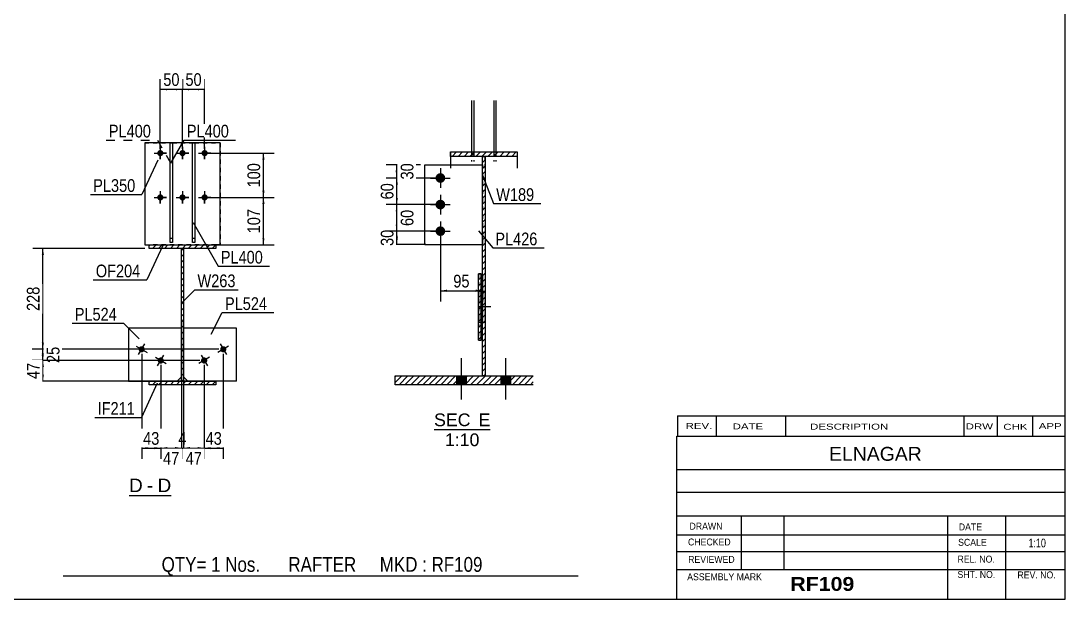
# Model space of a CAD drawing. Header units: millimetres. Extents: x -29 to 374, y -196 to 81.
# Drawn here: x 138.3 to 373.9, y -195.8 to -65.3 of the extents above; entities that cross this region are included whole.
import ezdxf

# ---------------------------------------------------------------- set-up
doc = ezdxf.new("R2010")
doc.units = ezdxf.units.MM
doc.linetypes.add('DXK_LINE_DOT1', pattern=[1.8814, 0.9407, -0.9407])
doc.linetypes.add('DXK_LINE_DOT2', pattern=[3.9198, 1.9599, -1.9599])
doc.styles.add('Arial', font='ARIAL.TTF', dxfattribs={"height": 0.2})
doc.styles.add('Arial Bold', font='ARIALBD.TTF', dxfattribs={"height": 0.2})
doc.styles.add('Arial Narrow', font='ARIALN.TTF', dxfattribs={"height": 0.2})

# ---------------------------------------------------------------- blocks, each defined once
blk = doc.blocks.new('Unknown-627306429-1201')
at = {"color": 5, "linetype": 'Continuous'}
for p, q in [((373.94, -195.82), (373.94, 81.18)), ((-26.06, -195.82), (373.94, -195.82))]:
    blk.add_line(p, q, dxfattribs=at)
blk = doc.blocks.new('Unknown-627306429-12 - 1220')
at = {"color": 7, "linetype": 'Continuous'}
blk.add_line((162.71, -172.43), (172.22, -172.43), dxfattribs=at)
at = {"color": 0, "linetype": 'Continuous'}
blk.add_wipeout([(165.79, -171.68), (165.79, -168.48), (162.71, -168.48), (162.71, -171.68)], dxfattribs=at)
blk.add_wipeout([(168.17, -171.68), (168.17, -168.48), (166.75, -168.48), (166.75, -171.68)], dxfattribs=at)
at = {"color": 96, "linetype": 'Continuous', "style": 'Arial'}
blk.add_text('D', height=3.06, dxfattribs=at).set_placement((162.71, -171.68))
at = {"color": 0, "linetype": 'Continuous'}
blk.add_wipeout([(172.22, -171.68), (172.22, -168.48), (169.13, -168.48), (169.13, -171.68)], dxfattribs=at)
at = {"color": 96, "linetype": 'Continuous', "style": 'Arial'}
for s, p in [('D', (169.13, -171.68)), ('-', (166.75, -171.68))]:
    blk.add_text(s, height=3.06, dxfattribs=at).set_placement(p)
blk = doc.blocks.new('Unknown-627306429-13 - 2972')
at = {"color": 1, "linetype": 'Continuous'}
blk.add_line((231.53, -157.54), (244.21, -157.54), dxfattribs=at)
at = {"color": 0, "linetype": 'Continuous'}
for points in [[(239.75, -156.79), (239.75, -153.79), (231.53, -153.79), (231.53, -156.79)], [(244.21, -156.79), (244.21, -153.79), (241.55, -153.79), (241.55, -156.79)], [(241.76, -161.29), (241.76, -158.29), (233.98, -158.29), (233.98, -161.29)]]:
    blk.add_wipeout(points, dxfattribs=at)
at = {"color": 136, "linetype": 'Continuous', "style": 'Arial'}
for s, height, p in [('SEC', 2.865, (231.53, -156.79)), ('E', 2.87, (241.55, -156.79)), ('1:10', 2.865, (233.98, -161.29))]:
    blk.add_text(s, height=height, dxfattribs=at).set_placement(p)
blk = doc.blocks.new('Part-627306429-1245 - 1220')
at = {"linetype": 'Continuous'}
h = blk.add_hatch(dxfattribs=at)
h.set_pattern_fill('', scale=0.3, style=0, pattern_type=0)
h.set_pattern_definition([(45, (182.259, -146.664), (-0.67352, 0.67352), [])])
h.paths.add_polyline_path([(182.26, -147.46), (182.26, -146.66), (167.26, -146.66), (167.26, -147.46)])
at = {"color": 2, "linetype": 'Continuous'}
for p, q in [((167.26, -147.46), (167.26, -146.66)), ((167.26, -146.66), (182.26, -146.66)), ((182.26, -147.46), (167.26, -147.46)), ((182.26, -146.66), (182.26, -147.46))]:
    blk.add_line(p, q, dxfattribs=at)
blk = doc.blocks.new('Part-627306429-1280 - 1220')
at = {"color": 2, "linetype": 'Continuous'}
for p, q in [((166.26, -92.86), (166.26, -115.86)), ((183.26, -92.86), (166.26, -92.86)), ((183.26, -115.86), (183.26, -92.86)), ((166.26, -115.86), (167.26, -115.86)), ((183.26, -115.86), (182.26, -115.86))]:
    blk.add_line(p, q, dxfattribs=at)
at = {"color": 7, "linetype": 'DXK_LINE_DOT1'}
blk.add_line((182.26, -115.86), (167.26, -115.86), dxfattribs=at)
blk = doc.blocks.new('Part-627306429-1385 - 1220')
at = {"color": 2, "linetype": 'Continuous'}
for p, q in [((172.01, -115.36), (172.01, -92.86)), ((172.01, -92.86), (172.51, -92.86)), ((172.51, -92.86), (172.51, -115.36)), ((172.51, -115.36), (172.01, -115.36))]:
    blk.add_line(p, q, dxfattribs=at)
at = {"color": 7, "linetype": 'DXK_LINE_DOT1'}
blk.add_line((172.01, -114.36), (172.51, -114.36), dxfattribs=at)
blk = doc.blocks.new('Part-627306429-1325 - 1220')
at = {"linetype": 'Continuous'}
h = blk.add_hatch(dxfattribs=at)
h.set_pattern_fill('', scale=0.3, style=0, pattern_type=0)
h.set_pattern_definition([(45, (182.259, -115.864), (-0.67352, 0.67352), [])])
h.paths.add_polyline_path([(182.26, -116.66), (182.26, -115.86), (167.26, -115.86), (167.26, -116.66)])
at = {"color": 2, "linetype": 'Continuous'}
for p, q in [((167.26, -116.66), (167.26, -115.86)), ((167.26, -115.86), (182.26, -115.86)), ((182.26, -116.66), (167.26, -116.66)), ((182.26, -115.86), (182.26, -116.66))]:
    blk.add_line(p, q, dxfattribs=at)
blk = doc.blocks.new('Bolt-627306429-1331 - 1220')
at = {"linetype": 'Continuous'}
for points in [[(165.9, -138.83, -1), (165.19, -140.03, -1)], [(170.21, -141.36, -1), (169.5, -142.57, -1)]]:
    blk.add_hatch(color=3, dxfattribs=at).paths.add_polyline_path(points)
at = {"color": 3, "linetype": 'Continuous'}
for p, q in [((164.34, -138.72), (166.76, -140.14)), ((164.84, -140.64), (166.26, -138.22)), ((168.65, -141.25), (171.07, -142.67)), ((169.15, -143.17), (170.57, -140.76))]:
    blk.add_line(p, q, dxfattribs=at)
blk = doc.blocks.new('Bolt-627306429-1332 - 1220')
at = {"linetype": 'Continuous'}
for points in [[(184.32, -140.03, -1), (183.61, -138.83, -1)], [(180.01, -142.57, -1), (179.3, -141.36, -1)]]:
    blk.add_hatch(color=3, dxfattribs=at).paths.add_polyline_path(points)
at = {"color": 3, "linetype": 'Continuous'}
for p, q in [((185.18, -138.72), (182.76, -140.14)), ((183.26, -138.22), (184.68, -140.64)), ((180.87, -141.25), (178.45, -142.67)), ((178.95, -140.76), (180.37, -143.17))]:
    blk.add_line(p, q, dxfattribs=at)
blk = doc.blocks.new('Bolt-627306429-1333 - 1220')
at = {"color": 3, "linetype": 'Continuous'}
for p, q in [((169.76, -93.76), (169.76, -94.7)), ((174.76, -93.76), (174.76, -94.7)), ((179.76, -93.76), (179.76, -94.7)), ((168.36, -95.16), (169.29, -95.16)), ((169.76, -96.56), (169.76, -95.63)), ((171.16, -95.16), (170.23, -95.16)), ((173.36, -95.16), (174.29, -95.16)), ((174.76, -96.56), (174.76, -95.63)), ((176.16, -95.16), (175.23, -95.16)), ((178.36, -95.16), (179.29, -95.16)), ((179.76, -96.56), (179.76, -95.63)), ((181.16, -95.16), (180.23, -95.16)), ((168.36, -105.16), (169.29, -105.16)), ((169.76, -103.76), (169.76, -104.7)), ((169.76, -106.56), (169.76, -105.63)), ((171.16, -105.16), (170.23, -105.16)), ((173.36, -105.16), (174.29, -105.16)), ((174.76, -103.76), (174.76, -104.7)), ((174.76, -106.56), (174.76, -105.63)), ((176.16, -105.16), (175.23, -105.16)), ((178.36, -105.16), (179.29, -105.16)), ((179.76, -103.76), (179.76, -104.7)), ((179.76, -106.56), (179.76, -105.63)), ((181.16, -105.16), (180.23, -105.16))]:
    blk.add_line(p, q, dxfattribs=at)
blk = doc.blocks.new('Bolt-627306429-1345 - 1220')
at = {"linetype": 'Continuous'}
for points in [[(170.46, -95.16, -1), (169.06, -95.16, -1)], [(175.46, -95.16, -1), (174.06, -95.16, -1)], [(180.46, -95.16, -1), (179.06, -95.16, -1)], [(170.46, -105.16, -1), (169.06, -105.16, -1)], [(175.46, -105.16, -1), (174.06, -105.16, -1)], [(180.46, -105.16, -1), (179.06, -105.16, -1)]]:
    blk.add_hatch(color=3, dxfattribs=at).paths.add_polyline_path(points)
at = {"color": 3, "linetype": 'Continuous'}
for p, q in [((169.76, -93.76), (169.76, -96.56)), ((174.76, -93.76), (174.76, -96.56)), ((179.76, -93.76), (179.76, -96.56)), ((168.36, -95.16), (171.16, -95.16)), ((173.36, -95.16), (176.16, -95.16)), ((178.36, -95.16), (181.16, -95.16)), ((168.36, -105.16), (171.16, -105.16)), ((169.76, -103.76), (169.76, -106.56)), ((173.36, -105.16), (176.16, -105.16)), ((174.76, -103.76), (174.76, -106.56)), ((178.36, -105.16), (181.16, -105.16)), ((179.76, -103.76), (179.76, -106.56))]:
    blk.add_line(p, q, dxfattribs=at)
blk = doc.blocks.new('Part-627306429-1363 - 1220')
at = {"linetype": 'Continuous'}
h = blk.add_hatch(dxfattribs=at)
h.set_pattern_fill('', scale=0.3, style=0, pattern_type=0)
h.set_pattern_definition([(45, (174.959, -116.664), (-0.67352, 0.67352), [])])
h.paths.add_polyline_path([(174.96, -146.66), (174.96, -116.66), (174.56, -116.66), (174.56, -146.66)])
at = {"color": 2, "linetype": 'Continuous'}
for p, q in [((174.56, -146.66), (174.56, -116.66)), ((174.56, -116.66), (174.96, -116.66)), ((174.96, -116.66), (174.96, -146.66)), ((174.96, -146.66), (174.56, -146.66))]:
    blk.add_line(p, q, dxfattribs=at)
blk = doc.blocks.new('Part-627306429-1393 - 1220')
at = {"color": 7, "linetype": 'DXK_LINE_DOT1'}
for p, q in [((172.01, -115.36), (172.01, -92.86)), ((172.01, -92.86), (172.51, -92.86)), ((172.51, -92.86), (172.51, -115.36)), ((172.51, -115.36), (172.01, -115.36))]:
    blk.add_line(p, q, dxfattribs=at)
blk = doc.blocks.new('Part-627306429-1402 - 1220')
at = {"color": 2, "linetype": 'Continuous'}
for p, q in [((177.01, -115.36), (177.01, -92.86)), ((177.01, -92.86), (177.51, -92.86)), ((177.51, -92.86), (177.51, -115.36)), ((177.51, -115.36), (177.01, -115.36))]:
    blk.add_line(p, q, dxfattribs=at)
at = {"color": 7, "linetype": 'DXK_LINE_DOT1'}
blk.add_line((177.01, -114.36), (177.51, -114.36), dxfattribs=at)
blk = doc.blocks.new('Part-627306429-1429 - 1220')
at = {"color": 2, "linetype": 'Continuous'}
for p, q in [((174.56, -134.66), (162.56, -134.66)), ((162.56, -134.66), (162.56, -146.66)), ((174.56, -145.66), (173.56, -146.66)), ((162.56, -146.66), (167.26, -146.66))]:
    blk.add_line(p, q, dxfattribs=at)
at = {"color": 7, "linetype": 'DXK_LINE_DOT1'}
for p, q in [((174.56, -134.66), (174.56, -145.66)), ((167.26, -146.66), (173.56, -146.66))]:
    blk.add_line(p, q, dxfattribs=at)
blk = doc.blocks.new('Part-627306429-1434 - 1220')
at = {"color": 2, "linetype": 'Continuous'}
for p, q in [((186.96, -134.66), (174.96, -134.66)), ((186.96, -146.66), (186.96, -134.66)), ((174.96, -145.66), (175.96, -146.66)), ((186.96, -146.66), (182.26, -146.66))]:
    blk.add_line(p, q, dxfattribs=at)
at = {"color": 7, "linetype": 'DXK_LINE_DOT1'}
for p, q in [((174.96, -134.66), (174.96, -145.66)), ((182.26, -146.66), (175.96, -146.66))]:
    blk.add_line(p, q, dxfattribs=at)
blk = doc.blocks.new('Part-627306429-1439 - 1220')
at = {"color": 7, "linetype": 'DXK_LINE_DOT1'}
for p, q in [((177.01, -115.36), (177.01, -92.86)), ((177.01, -92.86), (177.51, -92.86)), ((177.51, -92.86), (177.51, -115.36)), ((177.51, -115.36), (177.01, -115.36))]:
    blk.add_line(p, q, dxfattribs=at)
blk = doc.blocks.new('Part-627306429-1444 - 1220')
at = {"color": 7, "linetype": 'DXK_LINE_DOT1'}
for p, q in [((166.26, -92.86), (166.26, -115.86)), ((166.26, -92.86), (172.01, -92.86)), ((172.51, -92.86), (177.01, -92.86)), ((177.51, -92.86), (183.26, -92.86)), ((183.26, -92.86), (183.26, -115.86)), ((166.26, -115.86), (167.26, -115.86)), ((182.26, -115.86), (183.26, -115.86))]:
    blk.add_line(p, q, dxfattribs=at)
blk = doc.blocks.new('Part-627306429-3060 - 2972')
at = {"linetype": 'Continuous'}
h = blk.add_hatch(dxfattribs=at)
h.set_pattern_fill('', scale=0.3, style=0, pattern_type=0)
h.set_pattern_definition([(45, (253.91, -145.4532), (-0.67352, 0.67352), [])])
h.paths.add_polyline_path([(253.91, -147.45), (253.91, -145.45), (222.76, -145.45), (222.76, -147.45)])
at = {"color": 2, "linetype": 'Continuous'}
for p, q in [((222.76, -145.45), (253.91, -145.45)), ((222.76, -147.45), (222.76, -145.45)), ((253.91, -147.45), (222.76, -147.45))]:
    blk.add_line(p, q, dxfattribs=at)
blk = doc.blocks.new('Part-627306429-3044 - 2972')
at = {"color": 2, "linetype": 'Continuous'}
for p, q in [((229.46, -115.78), (229.46, -97.78)), ((229.46, -97.78), (242.46, -97.78)), ((229.46, -115.78), (242.46, -115.78))]:
    blk.add_line(p, q, dxfattribs=at)
at = {"color": 7, "linetype": 'DXK_LINE_DOT1'}
blk.add_line((242.46, -97.78), (242.46, -115.78), dxfattribs=at)
blk = doc.blocks.new('Part-627306429-3012 - 2972')
at = {"color": 2, "linetype": 'Continuous'}
for p, q in [((245.01, -83.3), (245.01, -94.89)), ((245.51, -83.3), (245.51, -94.89))]:
    blk.add_line(p, q, dxfattribs=at)
at = {"color": 7, "linetype": 'DXK_LINE_DOT1'}
for p, q in [((245.01, -94.89), (245.01, -97.07)), ((245.01, -95.49), (245.51, -95.49)), ((245.51, -94.89), (245.51, -97.07))]:
    blk.add_line(p, q, dxfattribs=at)
blk = doc.blocks.new('Bolt-627306429-2982 - 2972')
at = {"linetype": 'Continuous'}
for points in [[(232.96, -99.68, -1), (232.96, -101.88, -1)], [(232.96, -105.68, -1), (232.96, -107.88, -1)], [(232.96, -111.68, -1), (232.96, -113.88, -1)]]:
    blk.add_hatch(color=3, dxfattribs=at).paths.add_polyline_path(points)
at = {"color": 3, "linetype": 'Continuous'}
for p, q in [((232.96, -98.58), (232.96, -102.98)), ((230.76, -100.78), (235.16, -100.78)), ((232.96, -104.58), (232.96, -108.98)), ((230.76, -106.78), (235.16, -106.78)), ((232.96, -110.58), (232.96, -114.98)), ((230.76, -112.78), (235.16, -112.78))]:
    blk.add_line(p, q, dxfattribs=at)
blk = doc.blocks.new('Bolt-627306429-2983 - 2972')
at = {"linetype": 'Continuous'}
for points in [[(241.56, -126.39), (241.56, -133.39), (242.16, -133.39), (242.16, -126.39)], [(241.56, -126.39), (241.56, -133.39), (242.16, -133.39), (242.16, -126.39)], [(242.46, -126.39), (242.46, -133.39), (243.06, -133.39), (243.06, -126.39)], [(242.46, -126.39), (242.46, -133.39), (243.06, -133.39), (243.06, -126.39)]]:
    blk.add_hatch(color=3, dxfattribs=at).paths.add_polyline_path(points)
at = {"color": 3, "linetype": 'Continuous'}
for p, q in [((242.16, -126.39), (241.56, -126.39)), ((242.16, -126.39), (241.56, -126.39)), ((243.06, -126.39), (242.46, -126.39)), ((243.06, -126.39), (242.46, -126.39)), ((244.36, -129.89), (241.56, -129.89)), ((244.36, -129.89), (241.56, -129.89)), ((242.16, -133.39), (241.56, -133.39)), ((242.16, -133.39), (241.56, -133.39)), ((243.06, -133.39), (242.46, -133.39)), ((243.06, -133.39), (242.46, -133.39))]:
    blk.add_line(p, q, dxfattribs=at)
blk = doc.blocks.new('Bolt-627306429-2994 - 2972')
at = {"linetype": 'Continuous'}
for points in [[(236.66, -147.45), (238.86, -147.45), (238.86, -145.45), (236.66, -145.45)], [(246.66, -147.45), (248.86, -147.45), (248.86, -145.45), (246.66, -145.45)]]:
    blk.add_hatch(color=3, dxfattribs=at).paths.add_polyline_path(points)
at = {"color": 3, "linetype": 'Continuous'}
for p, q in [((237.76, -150.79), (237.76, -141.45)), ((247.76, -150.79), (247.76, -141.45)), ((236.66, -147.45), (236.66, -145.45)), ((238.86, -147.45), (238.86, -145.45)), ((246.66, -147.45), (246.66, -145.45)), ((248.86, -147.45), (248.86, -145.45))]:
    blk.add_line(p, q, dxfattribs=at)
blk = doc.blocks.new('Part-627306429-3070 - 2972')
at = {"linetype": 'Continuous'}
h = blk.add_hatch(dxfattribs=at)
h.set_pattern_fill('', scale=0.3, style=0, pattern_type=0)
h.set_pattern_definition([(45, (242.4625, -95.9044), (-0.67352, 0.67352), [])])
h.paths.add_polyline_path([(243.06, -95.9), (242.46, -95.9), (242.46, -145.45), (243.06, -145.45)])
at = {"color": 7, "linetype": 'DXK_LINE_DOT1'}
for p, q in [((242.46, -97.78), (242.46, -95.9)), ((243.06, -98.59), (243.06, -95.9))]:
    blk.add_line(p, q, dxfattribs=at)
at = {"color": 2, "linetype": 'Continuous'}
for p, q in [((242.46, -95.9), (243.06, -95.9)), ((242.46, -145.45), (242.46, -95.9)), ((243.06, -95.9), (243.06, -145.45)), ((243.06, -145.45), (242.46, -145.45))]:
    blk.add_line(p, q, dxfattribs=at)
blk = doc.blocks.new('Part-627306429-3072 - 2972')
at = {"linetype": 'Continuous'}
h = blk.add_hatch(dxfattribs=at)
h.set_pattern_fill('', scale=0.3, style=0, pattern_type=0)
h.set_pattern_definition([(45, (235.2625, -94.8869), (-0.67352, 0.67352), [])])
h.paths.add_polyline_path([(250.26, -94.89), (235.26, -94.89), (235.26, -95.9), (250.26, -95.9)])
at = {"color": 7, "linetype": 'DXK_LINE_DOT1'}
for p, q in [((235.26, -94.89), (235.26, -95.9)), ((250.26, -94.89), (250.26, -95.9)), ((235.26, -97.78), (235.26, -98.59))]:
    blk.add_line(p, q, dxfattribs=at)
at = {"color": 2, "linetype": 'Continuous'}
for p, q in [((235.26, -94.89), (250.26, -94.89)), ((235.26, -95.9), (235.26, -94.89)), ((235.26, -95.9), (235.26, -97.78)), ((250.26, -95.9), (235.26, -95.9)), ((250.26, -94.89), (250.26, -95.9)), ((250.26, -95.9), (250.26, -98.59))]:
    blk.add_line(p, q, dxfattribs=at)
blk = doc.blocks.new('Part-627306429-3074 - 2972')
at = {"linetype": 'Continuous'}
h = blk.add_hatch(dxfattribs=at)
h.set_pattern_fill('', scale=0.3, style=0, pattern_type=0)
h.set_pattern_definition([(45, (241.5625, -122.3856), (-0.67352, 0.67352), [])])
h.paths.add_polyline_path([(242.16, -122.39), (241.56, -122.39), (241.56, -137.39), (242.16, -137.39)])
at = {"color": 2, "linetype": 'Continuous'}
for p, q in [((241.56, -122.39), (241.56, -122.39)), ((241.56, -137.39), (241.56, -122.39)), ((241.56, -122.39), (242.16, -122.39)), ((242.16, -122.39), (242.16, -122.39)), ((242.16, -137.39), (242.16, -122.39)), ((241.56, -137.39), (241.56, -137.39)), ((241.56, -137.39), (242.16, -137.39)), ((242.16, -137.39), (242.16, -137.39))]:
    blk.add_line(p, q, dxfattribs=at)
at = {"color": 7, "linetype": 'DXK_LINE_DOT1'}
for p, q in [((242.16, -122.39), (241.56, -122.39)), ((241.56, -122.39), (241.56, -137.39)), ((242.16, -137.39), (242.16, -122.39)), ((241.56, -137.39), (242.16, -137.39))]:
    blk.add_line(p, q, dxfattribs=at)
blk = doc.blocks.new('Part-627306429-5409 - 2972')
at = {"color": 2, "linetype": 'Continuous'}
for p, q in [((240.01, -83.3), (240.01, -94.89)), ((240.51, -83.3), (240.51, -94.89))]:
    blk.add_line(p, q, dxfattribs=at)
at = {"color": 7, "linetype": 'DXK_LINE_DOT1'}
for p, q in [((240.01, -94.89), (240.01, -97.07)), ((240.01, -95.49), (240.51, -95.49)), ((240.51, -94.89), (240.51, -97.07))]:
    blk.add_line(p, q, dxfattribs=at)
blk = doc.blocks.new('StraightDimension-627306429-1495 - 1220')
at = {"linetype": 'Continuous'}
for points in [[(173.06, -161.48), (174.56, -161.73), (173.06, -161.98)], [(176.46, -161.98), (174.96, -161.73), (176.46, -161.48)]]:
    blk.add_hatch(color=7, dxfattribs=at).paths.add_polyline_path(points)
at = {"color": 7, "linetype": 'Continuous'}
for p, q in [((174.56, -132.66), (174.56, -164.13)), ((174.96, -132.66), (174.96, -164.13)), ((174.56, -161.73), (174.96, -161.73))]:
    blk.add_line(p, q, dxfattribs=at)
at = {"color": 0}
blk.add_wipeout([(176.27, -161.58), (176.27, -157.38), (173.24, -157.38), (173.24, -161.58)], dxfattribs=at)
at = {"color": 3, "style": 'Arial Narrow'}
blk.add_text('4', height=2.86, dxfattribs=at).set_placement((173.84, -160.98))
blk = doc.blocks.new('StraightDimension-627306429-3244 - 1220')
at = {"linetype": 'Continuous'}
for points in [[(176.26, -81), (174.76, -80.75), (176.26, -80.5)], [(178.26, -80.5), (179.76, -80.75), (178.26, -81)]]:
    blk.add_hatch(color=7, dxfattribs=at).paths.add_polyline_path(points)
at = {"color": 7, "linetype": 'Continuous'}
for p, q in [((174.76, -94.16), (174.76, -78.5)), ((179.76, -94.16), (179.76, -78.5)), ((174.76, -80.75), (179.76, -80.75))]:
    blk.add_line(p, q, dxfattribs=at)
at = {"color": 0}
blk.add_wipeout([(179.69, -80.6), (179.69, -76.4), (174.83, -76.4), (174.83, -80.6)], dxfattribs=at)
at = {"color": 3, "style": 'Arial Narrow'}
blk.add_text('50', height=2.863, dxfattribs=at).set_placement((175.43, -80))
blk = doc.blocks.new('StraightDimension-627306429-1568 - 1220')
at = {"linetype": 'Continuous'}
for points in [[(192.78, -106.66), (193.03, -105.16), (193.28, -106.66)], [(193.28, -114.36), (193.03, -115.86), (192.78, -114.36)]]:
    blk.add_hatch(color=7, dxfattribs=at).paths.add_polyline_path(points)
at = {"color": 7, "linetype": 'Continuous'}
for p, q in [((180.76, -105.16), (195.43, -105.16)), ((193.03, -115.86), (193.03, -105.16)), ((183.26, -115.86), (195.43, -115.86))]:
    blk.add_line(p, q, dxfattribs=at)
at = {"color": 0}
blk.add_wipeout([(192.88, -107.17), (188.68, -107.17), (188.68, -113.86), (192.88, -113.86)], dxfattribs=at)
at = {"color": 3, "style": 'Arial Narrow'}
blk.add_text('107', height=2.863, rotation=90.0002, dxfattribs=at).set_placement((192.28, -113.26))
blk = doc.blocks.new('StraightDimension-627306429-1526 - 1220')
at = {"linetype": 'Continuous'}
for points in [[(181.16, -161.98), (179.66, -161.73), (181.16, -161.48)], [(182.47, -161.48), (183.97, -161.73), (182.47, -161.98)]]:
    blk.add_hatch(color=7, dxfattribs=at).paths.add_polyline_path(points)
at = {"color": 7, "linetype": 'Continuous'}
for p, q in [((183.97, -140.43), (183.97, -164.13)), ((179.66, -142.96), (179.66, -164.13)), ((179.66, -161.73), (183.97, -161.73))]:
    blk.add_line(p, q, dxfattribs=at)
at = {"color": 0}
blk.add_wipeout([(184.24, -161.58), (184.24, -157.38), (179.39, -157.38), (179.39, -161.58)], dxfattribs=at)
at = {"color": 3, "style": 'Arial Narrow'}
blk.add_text('43', height=2.863, dxfattribs=at).set_placement((179.99, -160.98))
blk = doc.blocks.new('StraightDimension-627306429-1536 - 1220')
at = {"linetype": 'Continuous'}
for points in [[(176.46, -161.98), (174.96, -161.73), (176.46, -161.48)], [(178.16, -161.48), (179.66, -161.73), (178.16, -161.98)]]:
    blk.add_hatch(color=7, dxfattribs=at).paths.add_polyline_path(points)
at = {"color": 7, "linetype": 'Continuous'}
for p, q in [((174.96, -132.66), (174.96, -163.98)), ((179.66, -142.96), (179.66, -163.98)), ((174.96, -161.73), (179.66, -161.73))]:
    blk.add_line(p, q, dxfattribs=at)
at = {"color": 0}
blk.add_wipeout([(179.74, -166.08), (179.74, -161.88), (174.88, -161.88), (174.88, -166.08)], dxfattribs=at)
at = {"color": 3, "style": 'Arial Narrow'}
blk.add_text('47', height=2.863, dxfattribs=at).set_placement((175.48, -165.48))
blk = doc.blocks.new('StraightDimension-627306429-1506 - 1220')
at = {"linetype": 'Continuous'}
for points in [[(171.36, -161.98), (169.86, -161.73), (171.36, -161.48)], [(173.06, -161.48), (174.56, -161.73), (173.06, -161.98)]]:
    blk.add_hatch(color=7, dxfattribs=at).paths.add_polyline_path(points)
at = {"color": 7, "linetype": 'Continuous'}
for p, q in [((174.56, -132.66), (174.56, -163.98)), ((169.86, -142.96), (169.86, -163.98)), ((169.86, -161.73), (174.56, -161.73))]:
    blk.add_line(p, q, dxfattribs=at)
at = {"color": 0}
blk.add_wipeout([(174.64, -166.08), (174.64, -161.88), (169.78, -161.88), (169.78, -166.08)], dxfattribs=at)
at = {"color": 3, "style": 'Arial Narrow'}
blk.add_text('47', height=2.863, dxfattribs=at).set_placement((170.38, -165.48))
blk = doc.blocks.new('StraightDimension-627306429-1516 - 1220')
at = {"linetype": 'Continuous'}
for points in [[(167.05, -161.98), (165.55, -161.73), (167.05, -161.48)], [(168.36, -161.48), (169.86, -161.73), (168.36, -161.98)]]:
    blk.add_hatch(color=7, dxfattribs=at).paths.add_polyline_path(points)
at = {"color": 7, "linetype": 'Continuous'}
for p, q in [((165.55, -140.43), (165.55, -164.13)), ((169.86, -142.96), (169.86, -164.13)), ((165.55, -161.73), (169.86, -161.73))]:
    blk.add_line(p, q, dxfattribs=at)
at = {"color": 0}
blk.add_wipeout([(170.13, -161.58), (170.13, -157.38), (165.28, -157.38), (165.28, -161.58)], dxfattribs=at)
at = {"color": 3, "style": 'Arial Narrow'}
blk.add_text('43', height=2.863, dxfattribs=at).set_placement((165.88, -160.98))
blk = doc.blocks.new('StraightDimension-627306429-1552 - 1220')
at = {"linetype": 'Continuous'}
for points in [[(192.78, -96.66), (193.03, -95.16), (193.28, -96.66)], [(193.28, -103.66), (193.03, -105.16), (192.78, -103.66)]]:
    blk.add_hatch(color=7, dxfattribs=at).paths.add_polyline_path(points)
at = {"color": 7, "linetype": 'Continuous'}
for p, q in [((180.76, -95.16), (195.43, -95.16)), ((193.03, -105.16), (193.03, -95.16)), ((180.76, -105.16), (195.43, -105.16))]:
    blk.add_line(p, q, dxfattribs=at)
at = {"color": 0}
blk.add_wipeout([(192.88, -96.82), (188.68, -96.82), (188.68, -103.51), (192.88, -103.51)], dxfattribs=at)
at = {"color": 3, "style": 'Arial Narrow'}
blk.add_text('100', height=2.863, rotation=90.0002, dxfattribs=at).set_placement((192.28, -102.91))
blk = doc.blocks.new('StraightDimension-627306429-3242 - 1220')
at = {"linetype": 'Continuous'}
for points in [[(171.26, -81), (169.76, -80.75), (171.26, -80.5)], [(173.26, -80.5), (174.76, -80.75), (173.26, -81)]]:
    blk.add_hatch(color=7, dxfattribs=at).paths.add_polyline_path(points)
at = {"color": 7, "linetype": 'Continuous'}
for p, q in [((169.76, -94.16), (169.76, -78.5)), ((174.76, -94.16), (174.76, -78.5)), ((169.76, -80.75), (174.76, -80.75))]:
    blk.add_line(p, q, dxfattribs=at)
at = {"color": 0}
blk.add_wipeout([(174.69, -80.6), (174.69, -76.4), (169.83, -76.4), (169.83, -80.6)], dxfattribs=at)
at = {"color": 3, "style": 'Arial Narrow'}
blk.add_text('50', height=2.863, dxfattribs=at).set_placement((170.43, -80))
blk = doc.blocks.new('StraightDimension-627306429-5040 - 1220')
at = {"linetype": 'Continuous'}
for points in [[(143, -118.16), (143.25, -116.66), (143.5, -118.16)], [(143.5, -137.93), (143.25, -139.43), (143, -137.93)]]:
    blk.add_hatch(color=7, dxfattribs=at).paths.add_polyline_path(points)
at = {"color": 7, "linetype": 'Continuous'}
for p, q in [((166.26, -116.66), (141, -116.66)), ((143.25, -139.43), (143.25, -116.66)), ((182.97, -139.43), (141, -139.43))]:
    blk.add_line(p, q, dxfattribs=at)
at = {"color": 0}
blk.add_wipeout([(143.1, -124.7), (138.9, -124.7), (138.9, -131.39), (143.1, -131.39)], dxfattribs=at)
at = {"color": 3, "style": 'Arial Narrow'}
blk.add_text('228', height=2.863, rotation=90.0002, dxfattribs=at).set_placement((142.5, -130.79))
blk = doc.blocks.new('StraightDimension-627306429-5041 - 1220')
at = {"linetype": 'Continuous'}
for points in [[(143, -140.93), (143.25, -139.43), (143.5, -140.93)], [(143.5, -140.46), (143.25, -141.96), (143, -140.46)]]:
    blk.add_hatch(color=7, dxfattribs=at).paths.add_polyline_path(points)
at = {"color": 7, "linetype": 'Continuous'}
for p, q in [((182.97, -139.43), (140.85, -139.43)), ((143.25, -141.96), (143.25, -139.43)), ((178.66, -141.96), (140.85, -141.96))]:
    blk.add_line(p, q, dxfattribs=at)
at = {"color": 0}
blk.add_wipeout([(147.6, -138.27), (143.4, -138.27), (143.4, -143.13), (147.6, -143.13)], dxfattribs=at)
at = {"color": 3, "style": 'Arial Narrow'}
blk.add_text('25', height=2.863, rotation=90.0002, dxfattribs=at).set_placement((147, -142.53))
blk = doc.blocks.new('StraightDimension-627306429-5042 - 1220')
at = {"linetype": 'Continuous'}
for points in [[(143, -143.46), (143.25, -141.96), (143.5, -143.46)], [(143.5, -145.16), (143.25, -146.66), (143, -145.16)]]:
    blk.add_hatch(color=7, dxfattribs=at).paths.add_polyline_path(points)
at = {"color": 7, "linetype": 'Continuous'}
for p, q in [((178.66, -141.96), (141, -141.96)), ((143.25, -146.66), (143.25, -141.96)), ((185.96, -146.66), (141, -146.66))]:
    blk.add_line(p, q, dxfattribs=at)
at = {"color": 0}
blk.add_wipeout([(143.1, -141.89), (138.9, -141.89), (138.9, -146.74), (143.1, -146.74)], dxfattribs=at)
at = {"color": 3, "style": 'Arial Narrow'}
blk.add_text('47', height=2.863, rotation=90.0002, dxfattribs=at).set_placement((142.5, -146.14))
blk = doc.blocks.new('StraightDimension-627306429-4958 - 2972')
at = {"linetype": 'Continuous'}
for points in [[(222.87, -102.28), (223.12, -100.78), (223.37, -102.28)], [(223.37, -105.28), (223.12, -106.78), (222.87, -105.28)]]:
    blk.add_hatch(color=7, dxfattribs=at).paths.add_polyline_path(points)
at = {"color": 7, "linetype": 'Continuous'}
for p, q in [((231.96, -100.78), (220.87, -100.78)), ((223.12, -106.78), (223.12, -100.78)), ((231.96, -106.78), (220.87, -106.78))]:
    blk.add_line(p, q, dxfattribs=at)
at = {"color": 0}
blk.add_wipeout([(222.97, -101.36), (218.77, -101.36), (218.77, -106.21), (222.97, -106.21)], dxfattribs=at)
at = {"color": 3, "style": 'Arial Narrow'}
blk.add_text('60', height=2.863, rotation=90.0002, dxfattribs=at).set_placement((222.37, -105.61))
blk = doc.blocks.new('StraightDimension-627306429-4960 - 2972')
at = {"linetype": 'Continuous'}
for points in [[(222.87, -114.28), (223.12, -112.78), (223.37, -114.28)], [(223.37, -114.28), (223.12, -115.78), (222.87, -114.28)]]:
    blk.add_hatch(color=7, dxfattribs=at).paths.add_polyline_path(points)
at = {"color": 7, "linetype": 'Continuous'}
for p, q in [((231.96, -112.78), (220.87, -112.78)), ((223.12, -115.78), (223.12, -112.78)), ((229.71, -115.78), (220.87, -115.78))]:
    blk.add_line(p, q, dxfattribs=at)
at = {"color": 0}
blk.add_wipeout([(222.97, -111.86), (218.77, -111.86), (218.77, -116.71), (222.97, -116.71)], dxfattribs=at)
at = {"color": 3, "style": 'Arial Narrow'}
blk.add_text('30', height=2.863, rotation=90.0002, dxfattribs=at).set_placement((222.37, -116.11))
blk = doc.blocks.new('StraightDimension-627306429-4847 - 2972')
at = {"linetype": 'Continuous'}
for points in [[(234.46, -126.48), (232.96, -126.23), (234.46, -125.98)], [(240.96, -125.98), (242.46, -126.23), (240.96, -126.48)]]:
    blk.add_hatch(color=7, dxfattribs=at).paths.add_polyline_path(points)
at = {"color": 7, "linetype": 'Continuous'}
for p, q in [((232.96, -113.78), (232.96, -128.63)), ((242.46, -122.61), (242.46, -128.63)), ((232.96, -126.23), (242.46, -126.23))]:
    blk.add_line(p, q, dxfattribs=at)
at = {"color": 0}
blk.add_wipeout([(240.14, -126.08), (240.14, -121.88), (235.28, -121.88), (235.28, -126.08)], dxfattribs=at)
at = {"color": 3, "style": 'Arial Narrow'}
blk.add_text('95', height=2.863, dxfattribs=at).set_placement((235.88, -125.48))
blk = doc.blocks.new('StraightDimension-627306429-4957 - 2972')
at = {"linetype": 'Continuous'}
for points in [[(222.87, -99.28), (223.12, -97.78), (223.37, -99.28)], [(223.37, -99.28), (223.12, -100.78), (222.87, -99.28)]]:
    blk.add_hatch(color=7, dxfattribs=at).paths.add_polyline_path(points)
at = {"color": 7, "linetype": 'Continuous'}
for p, q in [((228.46, -97.78), (220.72, -97.78)), ((223.12, -100.78), (223.12, -97.78)), ((231.96, -100.78), (220.72, -100.78))]:
    blk.add_line(p, q, dxfattribs=at)
at = {"color": 0}
blk.add_wipeout([(227.47, -96.86), (223.27, -96.86), (223.27, -101.71), (227.47, -101.71)], dxfattribs=at)
at = {"color": 3, "style": 'Arial Narrow'}
blk.add_text('30', height=2.863, rotation=90.0002, dxfattribs=at).set_placement((226.87, -101.11))
blk = doc.blocks.new('StraightDimension-627306429-4959 - 2972')
at = {"linetype": 'Continuous'}
for points in [[(222.87, -108.28), (223.12, -106.78), (223.37, -108.28)], [(223.37, -111.28), (223.12, -112.78), (222.87, -111.28)]]:
    blk.add_hatch(color=7, dxfattribs=at).paths.add_polyline_path(points)
at = {"color": 7, "linetype": 'Continuous'}
for p, q in [((231.96, -106.78), (220.72, -106.78)), ((223.12, -112.78), (223.12, -106.78)), ((231.96, -112.78), (220.72, -112.78))]:
    blk.add_line(p, q, dxfattribs=at)
at = {"color": 0}
blk.add_wipeout([(227.47, -107.36), (223.27, -107.36), (223.27, -112.21), (227.47, -112.21)], dxfattribs=at)
at = {"color": 3, "style": 'Arial Narrow'}
blk.add_text('60', height=2.863, rotation=90.0002, dxfattribs=at).set_placement((226.87, -111.61))
blk = doc.blocks.new('CBS_CALLOFF-627306429-8579')
at = {"color": 7, "linetype": 'Continuous'}
blk.add_line((147.82, -190.55), (264.05, -190.57), dxfattribs=at)
at = {"color": 3, "linetype": 'Continuous', "style": 'Arial Narrow'}
blk.add_text('QTY= 1 Nos.      RAFTER     MKD : RF109', height=3.3405, dxfattribs=at).set_placement((170.05, -189.66))
blk = doc.blocks.new('CBS_NAME_BLOG-627306429-8580')
at = {"color": 7, "linetype": 'Continuous'}
for p, q in [((286.35, -159.07), (373.87, -159.07)), ((286.35, -195.78), (286.35, -159.07)), ((286.35, -166.6), (373.87, -166.6)), ((286.43, -171.66), (373.94, -171.66)), ((286.35, -177.03), (373.87, -177.03)), ((300.88, -189.14), (300.88, -177.04)), ((310.56, -189.11), (310.56, -177.04)), ((347.48, -195.78), (347.48, -177.05)), ((360.53, -195.78), (360.53, -177.03)), ((286.36, -181.33), (373.94, -181.31)), ((286.35, -185.08), (373.87, -185.08)), ((286.35, -189.12), (373.87, -189.12)), ((286.35, -195.82), (373.94, -195.82))]:
    blk.add_line(p, q, dxfattribs=at)
at = {"color": 3, "linetype": 'Continuous', "style": 'Arial'}
blk.add_text('ELNAGAR', height=3.133, dxfattribs=at).set_placement((320.68, -164.6))
at = {"color": 3, "linetype": 'Continuous'}
for s, height, style, width, p in [('DRAWN', 1.566, 'Arial', 0.9, (289.18, -180.14)), ('DATE', 1.566, 'Arial', 0.9, (349.95, -180.3)), ('CHECKED', 1.566, 'Arial', 0.9, (288.84, -183.71)), ('SCALE', 1.566, 'Arial', 0.9, (349.8, -183.78)), ('1:10', 1.957, 'Arial Narrow', 0.9, (365.68, -184.13)), ('REVIEWED', 1.566, 'Arial', 0.9, (288.87, -187.63)), ('REL. NO.', 1.566, 'Arial', 0.9, (349.66, -187.58)), ('ASSEMBLY MARK', 1.5663, 'Arial', 0.9, (288.66, -191.56)), ('RF109', 3.131, 'Arial Bold', 1.1, (311.93, -193.96)), ('SHT. NO.', 1.566, 'Arial', 0.9, (349.65, -191.04)), ('REV. NO.', 1.566, 'Arial', 0.9, (363.18, -191.14))]:
    blk.add_text(s, height=height, dxfattribs=dict(at, style=style, width=width)).set_placement(p)
blk = doc.blocks.new('CBS_REVISION-627306429-8581')
at = {"color": 7, "linetype": 'Continuous'}
for p, q in [((286.44, -154.44), (373.94, -154.44)), ((286.44, -154.44), (286.44, -159.07)), ((295.23, -154.44), (295.23, -159.07)), ((310.83, -154.44), (310.83, -159)), ((351.08, -154.44), (351.08, -159.07)), ((358.63, -154.44), (358.63, -159.07)), ((366.57, -154.44), (366.57, -159.07)), ((286.44, -159.07), (373.93, -159.07))]:
    blk.add_line(p, q, dxfattribs=at)
at = {"color": 7, "style": 'Arial Narrow', "width": 1.7}
for s, height, p in [('REV.', 1.326, (288.3, -157.39)), ('DATE', 1.326, (298.92, -157.51)), ('DESCRIPTION', 1.3257, (316.4, -157.56)), ('DRW', 1.326, (351.51, -157.5)), ('CHK', 1.326, (360, -157.59)), ('APP', 1.326, (368, -157.43))]:
    blk.add_text(s, height=height, dxfattribs=at).set_placement(p)
blk = doc.blocks.new('Mark-627306429-1240 - 1220')
at = {"color": 7, "linetype": 'Continuous'}
blk.add_line((169.05, -147.09), (165.52, -154.82), dxfattribs=at)
at = {"color": 0}
blk.add_wipeout([(164.02, -154.22), (164.02, -151.22), (155.61, -151.22), (155.61, -154.22)], dxfattribs=at)
blk.add_wipeout([(164.02, -154.22), (164.02, -151.22), (155.61, -151.22), (155.61, -154.22)], dxfattribs=at)
at = {"color": 7, "linetype": 'Continuous'}
blk.add_line((155.01, -154.82), (165.52, -154.82), dxfattribs=at)
at = {"color": 3, "style": 'Arial Narrow'}
blk.add_text('IF211', height=2.863, dxfattribs=at).set_placement((155.61, -154.22))
blk = doc.blocks.new('Mark-627306429-1430 - 1220')
at = {"color": 0}
blk.add_wipeout([(193.85, -130.57), (193.85, -127.57), (184.35, -127.57), (184.35, -130.57)], dxfattribs=at)
blk.add_wipeout([(193.85, -130.57), (193.85, -127.57), (184.35, -127.57), (184.35, -130.57)], dxfattribs=at)
at = {"color": 7, "linetype": 'Continuous'}
for p, q in [((181.25, -136.05), (183.75, -131.17)), ((183.75, -131.17), (195.35, -131.17))]:
    blk.add_line(p, q, dxfattribs=at)
at = {"color": 3, "style": 'Arial Narrow'}
blk.add_text('PL524', height=2.863, dxfattribs=at).set_placement((184.35, -130.57))
blk = doc.blocks.new('Mark-627306429-1276 - 1220')
at = {"color": 7, "linetype": 'Continuous'}
blk.add_line((169.16, -96.78), (165.62, -104.51), dxfattribs=at)
at = {"color": 0}
blk.add_wipeout([(164.12, -103.91), (164.12, -100.91), (154.62, -100.91), (154.62, -103.91)], dxfattribs=at)
blk.add_wipeout([(164.12, -103.91), (164.12, -100.91), (154.62, -100.91), (154.62, -103.91)], dxfattribs=at)
at = {"color": 7, "linetype": 'Continuous'}
blk.add_line((154.02, -104.51), (165.62, -104.51), dxfattribs=at)
at = {"color": 3, "style": 'Arial Narrow'}
blk.add_text('PL350', height=2.863, dxfattribs=at).set_placement((154.62, -103.91))
blk = doc.blocks.new('Mark-627306429-1321 - 1220')
at = {"color": 7, "linetype": 'Continuous'}
blk.add_line((170.29, -116.05), (166.75, -123.79), dxfattribs=at)
at = {"color": 0}
blk.add_wipeout([(165.25, -123.19), (165.25, -120.19), (155.2, -120.19), (155.2, -123.19)], dxfattribs=at)
blk.add_wipeout([(165.25, -123.19), (165.25, -120.19), (155.2, -120.19), (155.2, -123.19)], dxfattribs=at)
at = {"color": 7, "linetype": 'Continuous'}
blk.add_line((154.6, -123.79), (166.75, -123.79), dxfattribs=at)
at = {"color": 3, "style": 'Arial Narrow'}
blk.add_text('OF204', height=2.863, dxfattribs=at).set_placement((155.2, -123.19))
blk = doc.blocks.new('Mark-627306429-1389 - 1220')
at = {"color": 7, "linetype": 'DXK_LINE_DOT2'}
blk.add_line((172.14, -97.42), (169.14, -92.23), dxfattribs=at)
at = {"color": 0}
blk.add_wipeout([(167.64, -91.63), (167.64, -88.63), (158.14, -88.63), (158.14, -91.63)], dxfattribs=at)
blk.add_wipeout([(167.64, -91.63), (167.64, -88.63), (158.14, -88.63), (158.14, -91.63)], dxfattribs=at)
at = {"color": 7, "linetype": 'DXK_LINE_DOT2'}
blk.add_line((157.54, -92.23), (169.14, -92.23), dxfattribs=at)
at = {"color": 3, "style": 'Arial Narrow'}
blk.add_text('PL400', height=2.863, dxfattribs=at).set_placement((158.14, -91.63))
blk = doc.blocks.new('Mark-627306429-1359 - 1220')
at = {"color": 0}
blk.add_wipeout([(186.74, -125.42), (186.74, -122.42), (178.15, -122.42), (178.15, -125.42)], dxfattribs=at)
blk.add_wipeout([(186.74, -125.42), (186.74, -122.42), (178.15, -122.42), (178.15, -125.42)], dxfattribs=at)
at = {"color": 7, "linetype": 'Continuous'}
for p, q in [((174.67, -128.9), (177.55, -126.02)), ((177.55, -126.02), (187.34, -126.02))]:
    blk.add_line(p, q, dxfattribs=at)
at = {"color": 3, "style": 'Arial Narrow'}
blk.add_text('W263', height=2.863, dxfattribs=at).set_placement((178.15, -125.42))
blk = doc.blocks.new('Mark-627306429-1381 - 1220')
at = {"color": 0}
blk.add_wipeout([(185.24, -91.63), (185.24, -88.63), (175.74, -88.63), (175.74, -91.63)], dxfattribs=at)
blk.add_wipeout([(185.24, -91.63), (185.24, -88.63), (175.74, -88.63), (175.74, -91.63)], dxfattribs=at)
at = {"color": 7, "linetype": 'Continuous'}
for p, q in [((172.14, -97.42), (175.14, -92.23)), ((175.14, -92.23), (186.74, -92.23))]:
    blk.add_line(p, q, dxfattribs=at)
at = {"color": 3, "style": 'Arial Narrow'}
blk.add_text('PL400', height=2.863, dxfattribs=at).set_placement((175.74, -91.63))
blk = doc.blocks.new('Mark-627306429-1398 - 1220')
at = {"color": 0}
blk.add_wipeout([(192.9, -120.09), (192.9, -117.09), (183.4, -117.09), (183.4, -120.09)], dxfattribs=at)
blk.add_wipeout([(192.9, -120.09), (192.9, -117.09), (183.4, -117.09), (183.4, -120.09)], dxfattribs=at)
at = {"color": 7, "linetype": 'Continuous'}
for p, q in [((177.14, -110.83), (182.8, -120.69)), ((182.8, -120.69), (194.4, -120.69))]:
    blk.add_line(p, q, dxfattribs=at)
at = {"color": 3, "style": 'Arial Narrow'}
blk.add_text('PL400', height=2.863, dxfattribs=at).set_placement((183.4, -120.09))
blk = doc.blocks.new('Mark-627306429-1425 - 1220')
at = {"color": 7, "linetype": 'Continuous'}
blk.add_line((164.99, -137.09), (161.45, -133.56), dxfattribs=at)
at = {"color": 0}
blk.add_wipeout([(159.95, -132.96), (159.95, -129.96), (150.45, -129.96), (150.45, -132.96)], dxfattribs=at)
blk.add_wipeout([(159.95, -132.96), (159.95, -129.96), (150.45, -129.96), (150.45, -132.96)], dxfattribs=at)
at = {"color": 7, "linetype": 'Continuous'}
blk.add_line((149.85, -133.56), (161.45, -133.56), dxfattribs=at)
at = {"color": 3, "style": 'Arial Narrow'}
blk.add_text('PL524', height=2.863, dxfattribs=at).set_placement((150.45, -132.96))
blk = doc.blocks.new('Mark-627306429-3040 - 2972')
at = {"color": 0}
blk.add_wipeout([(254.87, -115.97), (254.87, -112.97), (245.36, -112.97), (245.36, -115.97)], dxfattribs=at)
blk.add_wipeout([(254.87, -115.97), (254.87, -112.97), (245.36, -112.97), (245.36, -115.97)], dxfattribs=at)
at = {"color": 7, "linetype": 'Continuous'}
for p, q in [((241.54, -112.67), (244.76, -116.57)), ((244.76, -116.57), (256.37, -116.57))]:
    blk.add_line(p, q, dxfattribs=at)
at = {"color": 3, "style": 'Arial Narrow'}
blk.add_text('PL426', height=2.863, dxfattribs=at).set_placement((245.36, -115.97))
blk = doc.blocks.new('Mark-627306429-3066 - 2972')
at = {"color": 0}
blk.add_wipeout([(254.15, -105.96), (254.15, -102.96), (245.56, -102.96), (245.56, -105.96)], dxfattribs=at)
blk.add_wipeout([(254.15, -105.96), (254.15, -102.96), (245.56, -102.96), (245.56, -105.96)], dxfattribs=at)
at = {"color": 7, "linetype": 'Continuous'}
for p, q in [((242.49, -100.17), (244.96, -106.56)), ((244.96, -106.56), (255.65, -106.56))]:
    blk.add_line(p, q, dxfattribs=at)
at = {"color": 3, "style": 'Arial Narrow'}
blk.add_text('W189', height=2.863, dxfattribs=at).set_placement((245.56, -105.96))

msp = doc.modelspace()

# ---------------------------------------------------------------- block references
for name in ['Unknown-627306429-1201', 'Part-627306429-5409 - 2972', 'Part-627306429-3012 - 2972', 'Part-627306429-1280 - 1220', 'Part-627306429-1444 - 1220', 'Bolt-627306429-1333 - 1220', 'Bolt-627306429-1345 - 1220', 'Part-627306429-1385 - 1220', 'Part-627306429-1393 - 1220', 'Part-627306429-1402 - 1220', 'Part-627306429-1439 - 1220', 'Part-627306429-3072 - 2972', 'Part-627306429-3070 - 2972', 'Part-627306429-3044 - 2972', 'Bolt-627306429-2982 - 2972', 'Part-627306429-1325 - 1220', 'Part-627306429-1363 - 1220', 'Part-627306429-3074 - 2972', 'Bolt-627306429-2983 - 2972', 'Part-627306429-1429 - 1220', 'Part-627306429-1434 - 1220', 'Bolt-627306429-1331 - 1220', 'Bolt-627306429-1332 - 1220', 'Bolt-627306429-2994 - 2972', 'Part-627306429-3060 - 2972', 'Part-627306429-1245 - 1220', 'CBS_REVISION-627306429-8581', 'CBS_NAME_BLOG-627306429-8580', 'CBS_CALLOFF-627306429-8579']:
    msp.add_blockref(name, (0, 0))

# ---------------------------------------------------------------- next in the draw order: block references
for name in ['StraightDimension-627306429-3244 - 1220', 'Mark-627306429-1276 - 1220', 'StraightDimension-627306429-4958 - 2972', 'Mark-627306429-3066 - 2972', 'StraightDimension-627306429-1568 - 1220', 'StraightDimension-627306429-4960 - 2972', 'StraightDimension-627306429-1495 - 1220', 'StraightDimension-627306429-1526 - 1220', 'Unknown-627306429-13 - 2972', 'Unknown-627306429-12 - 1220']:
    msp.add_blockref(name, (0, 0))

# ---------------------------------------------------------------- next in the draw order: block references
for name in ['StraightDimension-627306429-3242 - 1220', 'StraightDimension-627306429-1552 - 1220', 'StraightDimension-627306429-4957 - 2972', 'StraightDimension-627306429-4847 - 2972', 'StraightDimension-627306429-1536 - 1220']:
    msp.add_blockref(name, (0, 0))

# ---------------------------------------------------------------- next in the draw order: block references
for name in ['Mark-627306429-1389 - 1220', 'StraightDimension-627306429-4959 - 2972', 'Mark-627306429-3040 - 2972', 'StraightDimension-627306429-1506 - 1220']:
    msp.add_blockref(name, (0, 0))

# ---------------------------------------------------------------- next in the draw order: block references
for name in ['Mark-627306429-1381 - 1220', 'StraightDimension-627306429-1516 - 1220']:
    msp.add_blockref(name, (0, 0))

# ---------------------------------------------------------------- next in the draw order: block references
msp.add_blockref('StraightDimension-627306429-5040 - 1220', (0, 0))

# ---------------------------------------------------------------- next in the draw order: block references
for name in ['Mark-627306429-1398 - 1220', 'Mark-627306429-1321 - 1220', 'Mark-627306429-1430 - 1220', 'StraightDimension-627306429-5041 - 1220']:
    msp.add_blockref(name, (0, 0))

# ---------------------------------------------------------------- next in the draw order: block references
for name in ['Mark-627306429-1359 - 1220', 'Mark-627306429-1425 - 1220', 'StraightDimension-627306429-5042 - 1220']:
    msp.add_blockref(name, (0, 0))

# ---------------------------------------------------------------- next in the draw order: block references
msp.add_blockref('Mark-627306429-1240 - 1220', (0, 0))

doc.saveas('drawing.dxf')
